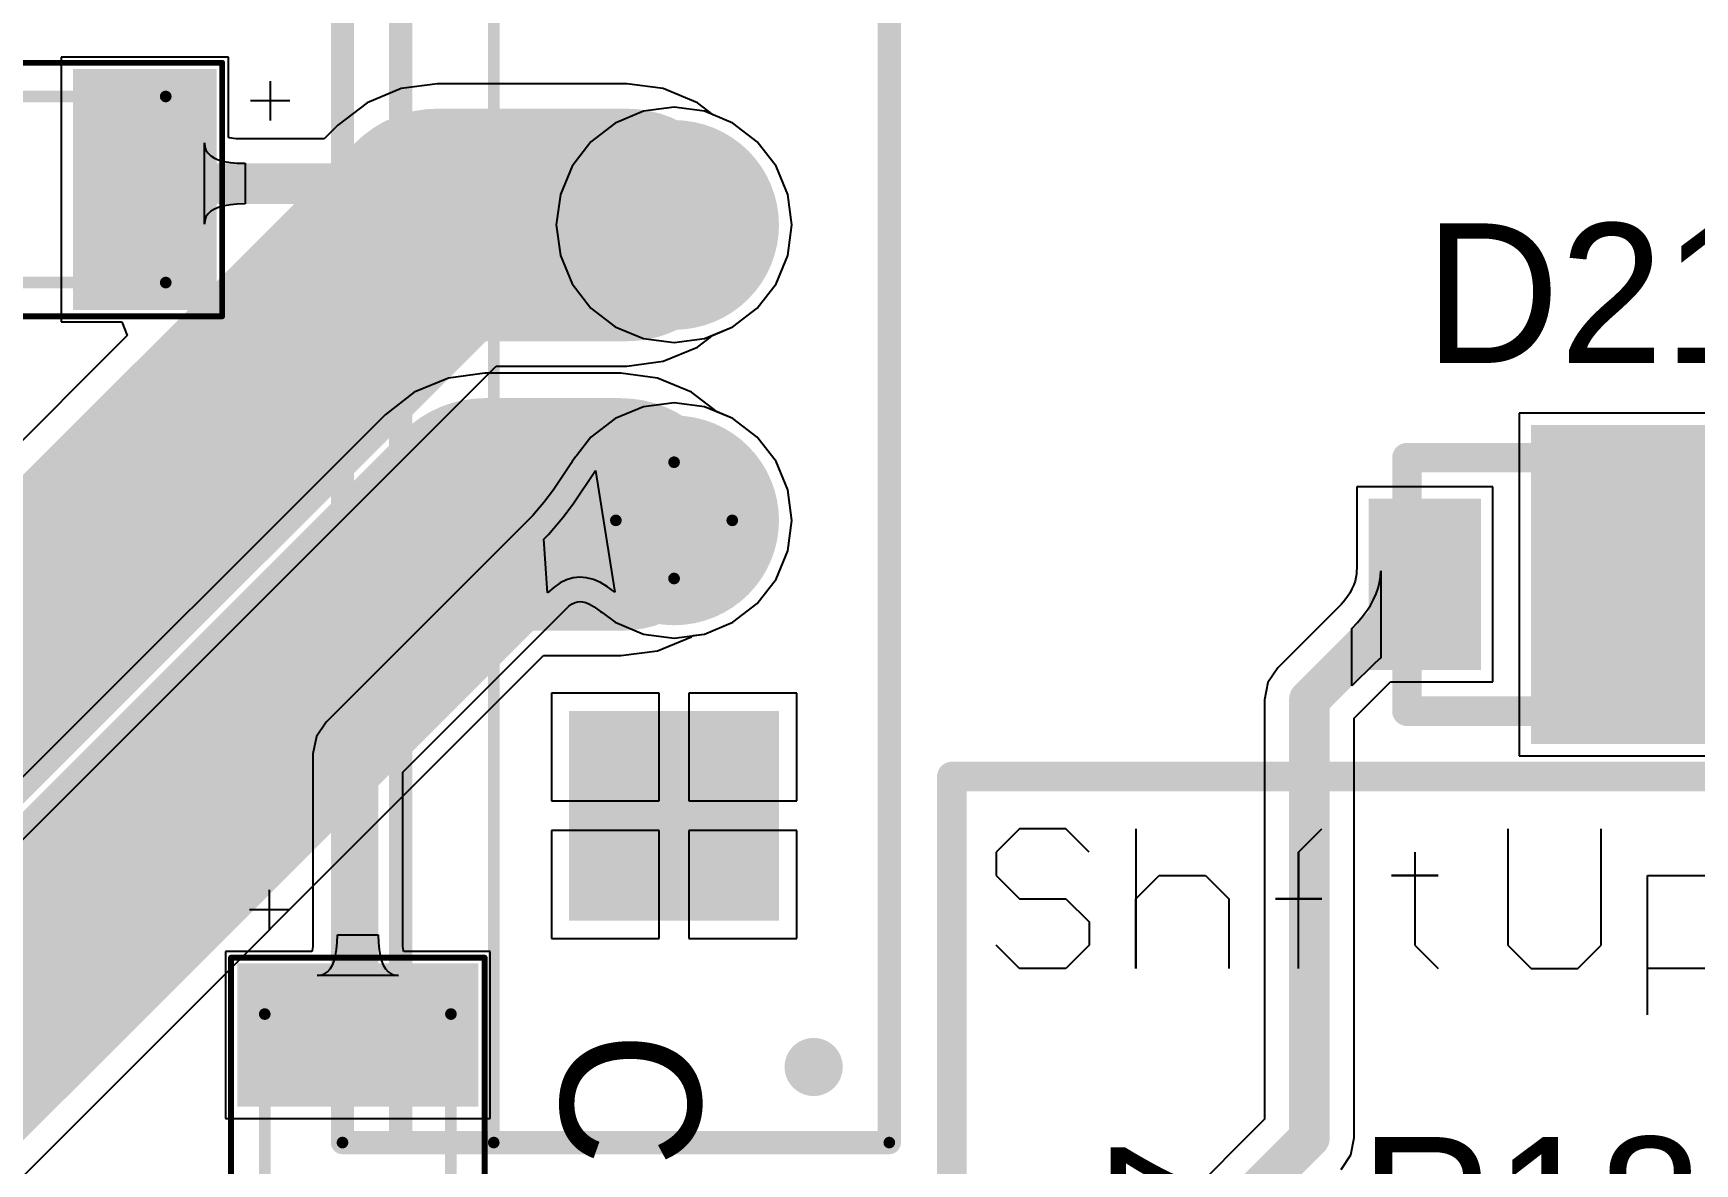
# Model space of a CAD drawing. Header units: millimetres. Extents: x 0.26 to 7.33, y 1.06 to 4.59.
# Drawn here: x 1.513 to 2.075, y 3.855 to 4.238 of the extents above; entities that cross this region are included whole.
import ezdxf

# ---------------------------------------------------------------- set-up
doc = ezdxf.new("R2010")
doc.units = ezdxf.units.MM
doc.header["$MEASUREMENT"] = 0
for name, color, linetype in [('BottomLayer', 5, 'Continuous'), ('BottomOverlay', 54, 'Continuous'), ('BottomPaste', 16, 'Continuous'), ('BottomSolder', 6, 'Continuous'), ('Mechanical13', 56, 'Continuous'), ('Mechanical15', 56, 'Continuous'), ('Mechanical16', 56, 'Continuous'), ('MultiLayer', 9, 'Continuous'), ('PadHoleLayer', 156, 'Continuous'), ('TopLayer', 1, 'Continuous'), ('TopOverlay', 2, 'Continuous'), ('TopPaste', 8, 'Continuous'), ('TopSolder', 216, 'Continuous')]:
    doc.layers.add(name, color=color, linetype=linetype)

# ---------------------------------------------------------------- blocks, each defined once
blk = doc.blocks.new('P__C__1206_B_52')
at = {"layer": 'BottomLayer'}
for points in [[(-0.07618, 0.03681), (-0.07618, -0.03681), (-0.03563, 0.03681), (-0.03563, -0.03681)], [(0.03563, 0.03681), (0.03563, -0.03681), (0.07618, 0.03681), (0.07618, -0.03681)]]:
    blk.add_solid(points, dxfattribs=at)
at = {"layer": 'BottomOverlay'}
for p, q in [((-0.09834, -0.03666), (-0.09834, -0.02333)), ((-0.105, -0.03), (-0.09167, -0.03))]:
    blk.add_line(p, q, dxfattribs=at)
at = {"layer": 'BottomOverlay', "const_width": 0.00787}
blk.add_lwpolyline([(0, 0.02756), (0, -0.02756)], dxfattribs=at)
at = {"layer": 'BottomOverlay', "const_width": 0.00394}
for points in [[(-0.00197, 0.02756, 1), (0.00197, 0.02756, 1)], [(-0.00197, -0.02756, 1), (0.00197, -0.02756, 1)]]:
    blk.add_lwpolyline(points, format="xyb", close=True, dxfattribs=at)
at = {"layer": 'BottomPaste'}
for points in [[(-0.07618, 0.03681), (-0.07618, -0.03681), (-0.03563, 0.03681), (-0.03563, -0.03681)], [(0.03563, 0.03681), (0.03563, -0.03681), (0.07618, 0.03681), (0.07618, -0.03681)]]:
    blk.add_solid(points, dxfattribs=at)
at = {"layer": 'BottomSolder'}
for points in [[(-0.08018, 0.04081), (-0.08018, -0.04081), (-0.03163, 0.04081), (-0.03163, -0.04081)], [(0.03163, 0.04081), (0.03163, -0.04081), (0.08018, 0.04081), (0.08018, -0.04081)]]:
    blk.add_solid(points, dxfattribs=at)
at = {"layer": 'Mechanical15', "const_width": 0.00394}
for points in [[(0.06299, 0.0315), (-0.06299, 0.0315)], [(-0.06299, 0.0315), (-0.06299, -0.0315)], [(0.06299, 0.0315), (0.06299, -0.0315)], [(0.06299, -0.0315), (-0.06299, -0.0315)]]:
    blk.add_lwpolyline(points, dxfattribs=at)
at = {"layer": 'Mechanical15', "const_width": 0.00197}
for points in [[(-0.06398, 0.0315, 1), (-0.06201, 0.0315, 1)], [(-0.06398, 0.0315, 1), (-0.06201, 0.0315, 1)], [(0.06201, 0.0315, 1), (0.06398, 0.0315, 1)], [(0.06201, 0.0315, 1), (0.06398, 0.0315, 1)], [(-0.06398, -0.0315, 1), (-0.06201, -0.0315, 1)], [(-0.06398, -0.0315, 1), (-0.06201, -0.0315, 1)], [(0.06201, -0.0315, 1), (0.06398, -0.0315, 1)], [(0.06201, -0.0315, 1), (0.06398, -0.0315, 1)]]:
    blk.add_lwpolyline(points, format="xyb", close=True, dxfattribs=at)
at = {"layer": 'Mechanical16', "const_width": 0.00197}
for points in [[(0.08209, 0.04291), (-0.08209, 0.04291)], [(-0.08209, 0.04291), (-0.08209, -0.04291)], [(0.08209, 0.04291), (0.08209, -0.04291)], [(0.08209, -0.04291), (-0.08209, -0.04291)]]:
    blk.add_lwpolyline(points, dxfattribs=at)
at = {"layer": 'Mechanical16', "const_width": 0.000984}
for points in [[(-0.08258, 0.04291, 1), (-0.08159, 0.04291, 1)], [(-0.08258, 0.04291, 1), (-0.08159, 0.04291, 1)], [(0.08159, 0.04291, 1), (0.08258, 0.04291, 1)], [(0.08159, 0.04291, 1), (0.08258, 0.04291, 1)], [(-0.08258, -0.04291, 1), (-0.08159, -0.04291, 1)], [(-0.08258, -0.04291, 1), (-0.08159, -0.04291, 1)], [(0.08159, -0.04291, 1), (0.08258, -0.04291, 1)], [(0.08159, -0.04291, 1), (0.08258, -0.04291, 1)]]:
    blk.add_lwpolyline(points, format="xyb", close=True, dxfattribs=at)
blk = doc.blocks.new('P__C__1206_B_55')
at = {"layer": 'BottomLayer'}
for points in [[(-0.07618, 0.03681), (-0.07618, -0.03681), (-0.03563, 0.03681), (-0.03563, -0.03681)], [(0.03563, 0.03681), (0.03563, -0.03681), (0.07618, 0.03681), (0.07618, -0.03681)]]:
    blk.add_solid(points, dxfattribs=at)
at = {"layer": 'BottomOverlay'}
for p, q in [((-0.09834, -0.03666), (-0.09834, -0.02333)), ((-0.105, -0.03), (-0.09167, -0.03))]:
    blk.add_line(p, q, dxfattribs=at)
at = {"layer": 'BottomOverlay', "const_width": 0.00787}
blk.add_lwpolyline([(0, -0.02756), (0, 0.02756)], dxfattribs=at)
at = {"layer": 'BottomOverlay', "const_width": 0.00394}
for points in [[(-0.00197, 0.02756, 1), (0.00197, 0.02756, 1)], [(-0.00197, -0.02756, 1), (0.00197, -0.02756, 1)]]:
    blk.add_lwpolyline(points, format="xyb", close=True, dxfattribs=at)
at = {"layer": 'BottomPaste'}
for points in [[(-0.07618, 0.03681), (-0.07618, -0.03681), (-0.03563, 0.03681), (-0.03563, -0.03681)], [(0.03563, 0.03681), (0.03563, -0.03681), (0.07618, 0.03681), (0.07618, -0.03681)]]:
    blk.add_solid(points, dxfattribs=at)
at = {"layer": 'BottomSolder'}
for points in [[(-0.08018, 0.04081), (-0.08018, -0.04081), (-0.03163, 0.04081), (-0.03163, -0.04081)], [(0.03163, 0.04081), (0.03163, -0.04081), (0.08018, 0.04081), (0.08018, -0.04081)]]:
    blk.add_solid(points, dxfattribs=at)
at = {"layer": 'Mechanical15', "const_width": 0.00394}
for points in [[(0.06299, 0.0315), (-0.06299, 0.0315)], [(-0.06299, -0.0315), (-0.06299, 0.0315)], [(0.06299, -0.0315), (0.06299, 0.0315)], [(0.06299, -0.0315), (-0.06299, -0.0315)]]:
    blk.add_lwpolyline(points, dxfattribs=at)
at = {"layer": 'Mechanical15', "const_width": 0.00197}
for points in [[(-0.06398, 0.0315, 1), (-0.06201, 0.0315, 1)], [(-0.06398, 0.0315, 1), (-0.06201, 0.0315, 1)], [(0.06201, 0.0315, 1), (0.06398, 0.0315, 1)], [(0.06201, 0.0315, 1), (0.06398, 0.0315, 1)], [(-0.06398, -0.0315, 1), (-0.06201, -0.0315, 1)], [(-0.06398, -0.0315, 1), (-0.06201, -0.0315, 1)], [(0.06201, -0.0315, 1), (0.06398, -0.0315, 1)], [(0.06201, -0.0315, 1), (0.06398, -0.0315, 1)]]:
    blk.add_lwpolyline(points, format="xyb", close=True, dxfattribs=at)
at = {"layer": 'Mechanical16', "const_width": 0.00197}
for points in [[(0.08209, 0.04291), (-0.08209, 0.04291)], [(-0.08209, -0.04291), (-0.08209, 0.04291)], [(0.08209, -0.04291), (0.08209, 0.04291)], [(0.08209, -0.04291), (-0.08209, -0.04291)]]:
    blk.add_lwpolyline(points, dxfattribs=at)
at = {"layer": 'Mechanical16', "const_width": 0.000984}
for points in [[(-0.08258, 0.04291, 1), (-0.08159, 0.04291, 1)], [(-0.08258, 0.04291, 1), (-0.08159, 0.04291, 1)], [(0.08159, 0.04291, 1), (0.08258, 0.04291, 1)], [(0.08159, 0.04291, 1), (0.08258, 0.04291, 1)], [(-0.08258, -0.04291, 1), (-0.08159, -0.04291, 1)], [(-0.08258, -0.04291, 1), (-0.08159, -0.04291, 1)], [(0.08159, -0.04291, 1), (0.08258, -0.04291, 1)], [(0.08159, -0.04291, 1), (0.08258, -0.04291, 1)]]:
    blk.add_lwpolyline(points, format="xyb", close=True, dxfattribs=at)
blk = doc.blocks.new('DO_220AA_76')
at = {"layer": 'Mechanical15', "const_width": 0.01}
for points in [[(-0.07106, 0.04291), (-0.07106, -0.04291)], [(0.07106, 0.04291), (-0.07106, 0.04291)], [(0.07106, 0.04291), (0.07106, -0.04291)], [(0.07106, -0.04291), (-0.07106, -0.04291)]]:
    blk.add_lwpolyline(points, dxfattribs=at)
at = {"layer": 'Mechanical15', "const_width": 0.005}
for points in [[(-0.07356, 0.04291, 1), (-0.06856, 0.04291, 1)], [(-0.07356, 0.04291, 1), (-0.06856, 0.04291, 1)], [(0.06856, 0.04291, 1), (0.07356, 0.04291, 1)], [(0.06856, 0.04291, 1), (0.07356, 0.04291, 1)], [(-0.07356, -0.04291, 1), (-0.06856, -0.04291, 1)], [(-0.07356, -0.04291, 1), (-0.06856, -0.04291, 1)], [(0.06856, -0.04291, 1), (0.07356, -0.04291, 1)], [(0.06856, -0.04291, 1), (0.07356, -0.04291, 1)]]:
    blk.add_lwpolyline(points, format="xyb", close=True, dxfattribs=at)
at = {"layer": 'TopLayer'}
for points in [[(-0.08006, -0.05), (0.02506, -0.05), (-0.08006, 0.05), (0.02506, 0.05)], [(0.08006, -0.025), (0.08006, 0.025), (0.05006, -0.025), (0.05006, 0.025)]]:
    blk.add_solid(points, dxfattribs=at)
at = {"layer": 'TopOverlay'}
for points, const_width in [([(-0.1015, 0.00075, 1), (-0.10661, 0.00075, 1)], 0.01), ([(-0.10911, 0.00075, 1), (-0.10411, 0.00075, 1)], 0.005), ([(-0.104, 0.00075, 1), (-0.099, 0.00075, 1)], 0.005)]:
    blk.add_lwpolyline(points, format="xyb", close=True, dxfattribs=dict(at, const_width=const_width))
at = {"layer": 'TopPaste'}
for points in [[(-0.08006, -0.05), (0.02506, -0.05), (-0.08006, 0.05), (0.02506, 0.05)], [(0.08006, -0.025), (0.08006, 0.025), (0.05006, -0.025), (0.05006, 0.025)]]:
    blk.add_solid(points, dxfattribs=at)
at = {"layer": 'TopSolder'}
for points in [[(-0.08406, -0.054), (0.02906, -0.054), (-0.08406, 0.054), (0.02906, 0.054)], [(0.08406, -0.029), (0.08406, 0.029), (0.04606, -0.029), (0.04606, 0.029)]]:
    blk.add_solid(points, dxfattribs=at)
blk = doc.blocks.new('T03B_130')
at = {"layer": 'BottomLayer', "const_width": 0.0315}
for points in [[(-0.01575, 0, 1), (0.01575, 0, 1)], [(0.08425, 0, 1), (0.11575, 0, 1)]]:
    blk.add_lwpolyline(points, format="xyb", close=True, dxfattribs=at)
at = {"layer": 'BottomLayer'}
blk.add_solid([(-0.1315, -0.0315), (-0.0685, -0.0315), (-0.1315, 0.0315), (-0.0685, 0.0315)], dxfattribs=at)
at = {"layer": 'BottomSolder', "const_width": 0.0355}
for points in [[(-0.01775, 0, 1), (0.01775, 0, 1)], [(0.08225, 0, 1), (0.11775, 0, 1)]]:
    blk.add_lwpolyline(points, format="xyb", close=True, dxfattribs=at)
at = {"layer": 'BottomSolder'}
blk.add_solid([(-0.1355, -0.0355), (-0.0645, -0.0355), (-0.1355, 0.0355), (-0.0645, 0.0355)], dxfattribs=at)
at = {"layer": 'Mechanical13', "const_width": 0.00394}
for points in [[(-0.21063, 0.1122), (0.21063, 0.1122)], [(-0.21063, 0.1122), (-0.21063, -0.07283)], [(0.21063, 0.1122), (0.21063, -0.07283)], [(-0.21063, 0.06102), (0.21063, 0.06102)], [(-0.21063, -0.07283), (0.21063, -0.07283)]]:
    blk.add_lwpolyline(points, dxfattribs=at)
at = {"layer": 'Mechanical13', "const_width": 0.00197}
for points in [[(-0.21161, 0.1122, 1), (-0.20965, 0.1122, 1)], [(-0.21161, 0.1122, 1), (-0.20965, 0.1122, 1)], [(0.20965, 0.1122, 1), (0.21161, 0.1122, 1)], [(0.20965, 0.1122, 1), (0.21161, 0.1122, 1)], [(-0.21161, 0.06102, 1), (-0.20965, 0.06102, 1)], [(0.20965, 0.06102, 1), (0.21161, 0.06102, 1)], [(-0.21161, -0.07283, 1), (-0.20965, -0.07283, 1)], [(-0.21161, -0.07283, 1), (-0.20965, -0.07283, 1)], [(0.20965, -0.07283, 1), (0.21161, -0.07283, 1)], [(0.20965, -0.07283, 1), (0.21161, -0.07283, 1)]]:
    blk.add_lwpolyline(points, format="xyb", close=True, dxfattribs=at)
at = {"layer": 'Mechanical15', "const_width": 0.00394}
for points in [[(0, 0.01969), (0, -0.01969)], [(-0.01969, 0), (0.01969, 0)]]:
    blk.add_lwpolyline(points, dxfattribs=at)
at = {"layer": 'Mechanical15', "const_width": 0.00197}
for points in [[(-0.00098, 0.01969, 1), (0.00098, 0.01969, 1)], [(-0.02067, 0, 1), (-0.0187, 0, 1)], [(0.0187, 0, 1), (0.02067, 0, 1)], [(-0.00098, -0.01969, 1), (0.00098, -0.01969, 1)]]:
    blk.add_lwpolyline(points, format="xyb", close=True, dxfattribs=at)
at = {"layer": 'MultiLayer', "const_width": 0.0315}
for points in [[(-0.01575, 0, 1), (0.01575, 0, 1)], [(0.08425, 0, 1), (0.11575, 0, 1)]]:
    blk.add_lwpolyline(points, format="xyb", close=True, dxfattribs=at)
at = {"layer": 'MultiLayer'}
blk.add_solid([(-0.1315, -0.0315), (-0.0685, -0.0315), (-0.1315, 0.0315), (-0.0685, 0.0315)], dxfattribs=at)
at = {"layer": 'PadHoleLayer', "const_width": 0.01969}
for points in [[(-0.10984, 0, 1), (-0.09016, 0, 1)], [(-0.00984, 0, 1), (0.00984, 0, 1)], [(0.09016, 0, 1), (0.10984, 0, 1)]]:
    blk.add_lwpolyline(points, format="xyb", close=True, dxfattribs=at)
at = {"layer": 'TopLayer', "const_width": 0.0315}
for points in [[(-0.01575, 0, 1), (0.01575, 0, 1)], [(0.08425, 0, 1), (0.11575, 0, 1)]]:
    blk.add_lwpolyline(points, format="xyb", close=True, dxfattribs=at)
at = {"layer": 'TopLayer'}
blk.add_solid([(-0.1315, -0.0315), (-0.0685, -0.0315), (-0.1315, 0.0315), (-0.0685, 0.0315)], dxfattribs=at)
at = {"layer": 'TopOverlay', "const_width": 0.00787}
for points in [[(-0.21063, 0.1122), (-0.21063, -0.07283)], [(-0.21063, 0.1122), (0.21063, 0.1122)], [(0.21063, 0.1122), (0.21063, -0.07283)], [(-0.21063, 0.09252), (0.21063, 0.09252)], [(-0.21063, -0.07283), (0.21063, -0.07283)]]:
    blk.add_lwpolyline(points, dxfattribs=at)
at = {"layer": 'TopOverlay'}
for points, const_width in [([(-0.2126, 0.1122, 1), (-0.20866, 0.1122, 1)], 0.00394), ([(-0.2126, 0.1122, 1), (-0.20866, 0.1122, 1)], 0.00394), ([(0.20866, 0.1122, 1), (0.2126, 0.1122, 1)], 0.00394), ([(0.20866, 0.1122, 1), (0.2126, 0.1122, 1)], 0.00394), ([(-0.2126, 0.09252, 1), (-0.20866, 0.09252, 1)], 0.00394), ([(0.20866, 0.09252, 1), (0.2126, 0.09252, 1)], 0.00394), ([(-0.18012, -0.04724, 1), (-0.18996, -0.04724, 1)], 0.00984), ([(-0.19242, -0.04724, 1), (-0.1875, -0.04724, 1)], 0.00492), ([(-0.18258, -0.04724, 1), (-0.17766, -0.04724, 1)], 0.00492), ([(-0.2126, -0.07283, 1), (-0.20866, -0.07283, 1)], 0.00394), ([(-0.2126, -0.07283, 1), (-0.20866, -0.07283, 1)], 0.00394), ([(0.20866, -0.07283, 1), (0.2126, -0.07283, 1)], 0.00394), ([(0.20866, -0.07283, 1), (0.2126, -0.07283, 1)], 0.00394)]:
    blk.add_lwpolyline(points, format="xyb", close=True, dxfattribs=dict(at, const_width=const_width))
at = {"layer": 'TopSolder', "const_width": 0.0355}
for points in [[(-0.01775, 0, 1), (0.01775, 0, 1)], [(0.08225, 0, 1), (0.11775, 0, 1)]]:
    blk.add_lwpolyline(points, format="xyb", close=True, dxfattribs=at)
at = {"layer": 'TopSolder'}
blk.add_solid([(-0.1355, -0.0355), (-0.0645, -0.0355), (-0.1355, 0.0355), (-0.0645, 0.0355)], dxfattribs=at)

msp = doc.modelspace()

# ---------------------------------------------------------------- linework, layer by layer
at = {"layer": 'BottomLayer'}
for p, q in [((1.57918, 4.22981), (1.52263, 4.22981)), ((1.52263, 4.22981), (1.52263, 4.14019)), ((1.57918, 4.20259), (1.57918, 4.22981)), ((1.63763, 4.21915), (1.62611, 4.21438)), ((1.65, 4.22078), (1.63763, 4.21915)), ((1.714, 4.22078), (1.65, 4.22078)), ((1.72637, 4.21915), (1.714, 4.22078)), ((1.73789, 4.21438), (1.72637, 4.21915)), ((1.62611, 4.21438), (1.61622, 4.20678)), ((1.74326, 4.21026), (1.73789, 4.21438)), ((1.61622, 4.20678), (1.61161, 4.20218)), ((1.74992, 4.2075), (1.74326, 4.21026)), ((1.75817, 4.20117), (1.74992, 4.2075)), ((1.57106, 4.17322), (1.57106, 4.20078)), ((1.57106, 4.20078), (1.5712, 4.19947)), ((1.57955, 4.20249), (1.57918, 4.20259)), ((1.58091, 4.20226), (1.57955, 4.20249)), ((1.58183, 4.20218), (1.58091, 4.20226)), ((1.61161, 4.20218), (1.58183, 4.20218)), ((1.7645, 4.19292), (1.75817, 4.20117)), ((1.5712, 4.19947), (1.57161, 4.1983)), ((1.57161, 4.1983), (1.5723, 4.19727)), ((1.5723, 4.19727), (1.57327, 4.19637)), ((1.57327, 4.19637), (1.57451, 4.19561)), ((1.57451, 4.19561), (1.57602, 4.19499)), ((1.57602, 4.19499), (1.57781, 4.19451)), ((1.57781, 4.19451), (1.57988, 4.19417)), ((1.57988, 4.19417), (1.58222, 4.19396)), ((1.58222, 4.19396), (1.58484, 4.19389)), ((1.58484, 4.19389), (1.58484, 4.18011)), ((1.76848, 4.18331), (1.7645, 4.19292)), ((1.76984, 4.173), (1.76848, 4.18331)), ((1.57327, 4.17763), (1.5723, 4.17673)), ((1.57451, 4.17839), (1.57327, 4.17763)), ((1.57602, 4.17901), (1.57451, 4.17839)), ((1.57781, 4.17949), (1.57602, 4.17901)), ((1.57988, 4.17983), (1.57781, 4.17949)), ((1.58222, 4.18004), (1.57988, 4.17983)), ((1.58484, 4.18011), (1.58222, 4.18004)), ((1.5712, 4.17453), (1.57106, 4.17322)), ((1.57161, 4.1757), (1.5712, 4.17453)), ((1.5723, 4.17673), (1.57161, 4.1757)), ((1.76848, 4.16269), (1.76984, 4.173)), ((1.7645, 4.15308), (1.76848, 4.16269)), ((1.75817, 4.14483), (1.7645, 4.15308)), ((1.74992, 4.1385), (1.75817, 4.14483)), ((1.52263, 4.14019), (1.54309, 4.14019)), ((1.54309, 4.14019), (1.545, 4.13557)), ((1.74326, 4.13574), (1.74992, 4.1385)), ((1.545, 4.13557), (1.16041, 3.75098)), ((1.73789, 4.13162), (1.74326, 4.13574)), ((1.714, 4.12522), (1.72637, 4.12685)), ((1.72637, 4.12685), (1.73789, 4.13162)), ((1.24198, 3.69741), (1.66979, 4.12522)), ((1.66979, 4.12522), (1.714, 4.12522)), ((1.71969, 4.11148), (1.71008, 4.1075)), ((1.73, 4.11284), (1.71969, 4.11148)), ((1.74031, 4.11148), (1.73, 4.11284)), ((1.74992, 4.1075), (1.74031, 4.11148)), ((1.71008, 4.1075), (1.70183, 4.10117)), ((1.75817, 4.10117), (1.74992, 4.1075)), ((1.70183, 4.10117), (1.69696, 4.09483)), ((1.7645, 4.09292), (1.75817, 4.10117)), ((1.69648, 4.0942), (1.6955, 4.09292)), ((1.69666, 4.09447), (1.69648, 4.0942)), ((1.69676, 4.09457), (1.69666, 4.09447)), ((1.69682, 4.0947), (1.69676, 4.09457)), ((1.69696, 4.09483), (1.69682, 4.0947)), ((1.69531, 4.09246), (1.68917, 4.08336)), ((1.6955, 4.09292), (1.69531, 4.09246)), ((1.69582, 4.07862), (1.70342, 4.0899)), ((1.70342, 4.0899), (1.70996, 4.0487)), ((1.76848, 4.08331), (1.7645, 4.09292)), ((1.68917, 4.08336), (1.68595, 4.07908)), ((1.76984, 4.073), (1.76848, 4.08331)), ((1.68595, 4.07908), (1.68221, 4.07468)), ((1.69232, 4.07398), (1.69582, 4.07862)), ((1.68221, 4.07468), (1.61227, 4.00473)), ((1.68746, 4.06826), (1.69232, 4.07398)), ((1.76848, 4.06269), (1.76984, 4.073)), ((1.68594, 4.06668), (1.68746, 4.06826)), ((1.68719, 4.04845), (1.68594, 4.06668)), ((1.7645, 4.05308), (1.76848, 4.06269)), ((1.6981, 4.05373), (1.69584, 4.0535)), ((1.70039, 4.05355), (1.6981, 4.05373)), ((1.6893, 4.05033), (1.68719, 4.04845)), ((1.69144, 4.0518), (1.6893, 4.05033)), ((1.69362, 4.05285), (1.69144, 4.0518)), ((1.69584, 4.0535), (1.69362, 4.05285)), ((1.70273, 4.05296), (1.70039, 4.05355)), ((1.7051, 4.05195), (1.70273, 4.05296)), ((1.70751, 4.05053), (1.7051, 4.05195)), ((1.70996, 4.0487), (1.70751, 4.05053)), ((1.75817, 4.04483), (1.7645, 4.05308)), ((1.63818, 3.98771), (1.69442, 4.04395)), ((1.69442, 4.04395), (1.69555, 4.04472)), ((1.69555, 4.04472), (1.69656, 4.04521)), ((1.69656, 4.04521), (1.69741, 4.04546)), ((1.69741, 4.04546), (1.6982, 4.04554)), ((1.6982, 4.04554), (1.69906, 4.04547)), ((1.69906, 4.04547), (1.70012, 4.0452)), ((1.70012, 4.0452), (1.70143, 4.04465)), ((1.70143, 4.04465), (1.70299, 4.04373)), ((1.70299, 4.04373), (1.70507, 4.04217)), ((1.74992, 4.0385), (1.75817, 4.04483)), ((1.70507, 4.04217), (1.70513, 4.04215)), ((1.70513, 4.04215), (1.70516, 4.0421)), ((1.70516, 4.0421), (1.70572, 4.04185)), ((1.70572, 4.04185), (1.71008, 4.0385)), ((1.71008, 4.0385), (1.71969, 4.03452)), ((1.74031, 4.03452), (1.74992, 4.0385)), ((1.71969, 4.03452), (1.73, 4.03316)), ((1.73, 4.03316), (1.74031, 4.03452)), ((1.725, 4.0145), (1.6885, 4.0145)), ((1.6885, 4.0145), (1.6885, 3.978)), ((1.725, 3.978), (1.725, 4.0145)), ((1.7715, 4.0145), (1.735, 4.0145)), ((1.735, 4.0145), (1.735, 3.978)), ((1.7715, 3.978), (1.7715, 4.0145)), ((1.61227, 4.00473), (1.60897, 3.99981)), ((1.60897, 3.99981), (1.60782, 3.994)), ((1.60782, 3.994), (1.60782, 3.92971)), ((1.63818, 3.92971), (1.63818, 3.98771)), ((1.6885, 3.978), (1.725, 3.978)), ((1.735, 3.978), (1.7715, 3.978)), ((1.725, 3.968), (1.6885, 3.968)), ((1.6885, 3.968), (1.6885, 3.9315)), ((1.725, 3.9315), (1.725, 3.968)), ((1.7715, 3.968), (1.735, 3.968)), ((1.735, 3.968), (1.735, 3.9315)), ((1.7715, 3.9315), (1.7715, 3.968)), ((1.61583, 3.92776), (1.61604, 3.9301)), ((1.61604, 3.9301), (1.61611, 3.93272)), ((1.61611, 3.93272), (1.62989, 3.93272)), ((1.62989, 3.93272), (1.62996, 3.9301)), ((1.62996, 3.9301), (1.63017, 3.92776)), ((1.6885, 3.9315), (1.725, 3.9315)), ((1.735, 3.9315), (1.7715, 3.9315)), ((1.60741, 3.92706), (1.57819, 3.92706)), ((1.57819, 3.92706), (1.57819, 3.87051)), ((1.60751, 3.92743), (1.60741, 3.92706)), ((1.60774, 3.92879), (1.60751, 3.92743)), ((1.60782, 3.92971), (1.60774, 3.92879)), ((1.61501, 3.9239), (1.61549, 3.9257)), ((1.61549, 3.9257), (1.61583, 3.92776)), ((1.63017, 3.92776), (1.63051, 3.9257)), ((1.63051, 3.9257), (1.63099, 3.9239)), ((1.63826, 3.92879), (1.63818, 3.92971)), ((1.63849, 3.92743), (1.63826, 3.92879)), ((1.63859, 3.92706), (1.63849, 3.92743)), ((1.66781, 3.92706), (1.63859, 3.92706)), ((1.66781, 3.87051), (1.66781, 3.92706)), ((1.60922, 3.91894), (1.61053, 3.91908)), ((1.63678, 3.91894), (1.60922, 3.91894)), ((1.61053, 3.91908), (1.6117, 3.91949)), ((1.6117, 3.91949), (1.61273, 3.92018)), ((1.61273, 3.92018), (1.61363, 3.92115)), ((1.61363, 3.92115), (1.61439, 3.92239)), ((1.61439, 3.92239), (1.61501, 3.9239)), ((1.63099, 3.9239), (1.63161, 3.92239)), ((1.63161, 3.92239), (1.63237, 3.92115)), ((1.63237, 3.92115), (1.63327, 3.92018)), ((1.63327, 3.92018), (1.6343, 3.91949)), ((1.6343, 3.91949), (1.63547, 3.91908)), ((1.63547, 3.91908), (1.63678, 3.91894)), ((1.57819, 3.87051), (1.66781, 3.87051))]:
    msp.add_line(p, q, dxfattribs=at)
for points, const_width in [([(1.1942, 3.7172), (1.65, 4.173)], 0.07874), ([(1.65, 4.173), (1.714, 4.173)], 0.07874), ([(1.55091, 4.187), (1.7, 4.187)], 0.01378), ([(1.7, 4.187), (1.714, 4.173)], 0.01378), ([(1.623, 3.994), (1.708, 4.079)], 0.01378), ([(1.708, 4.079), (1.735, 4.052)], 0.01378), ([(1.623, 3.89879), (1.623, 3.994)], 0.01378)]:
    msp.add_lwpolyline(points, dxfattribs=dict(at, const_width=const_width))
for points, const_width in [([(1.63031, 4.173, 1), (1.66969, 4.173, 1)], 0.03937), ([(1.63031, 4.173, 1), (1.66969, 4.173, 1)], 0.03937), ([(1.69432, 4.173, 1), (1.73368, 4.173, 1)], 0.03937), ([(1.54746, 4.187, 1), (1.55435, 4.187, 1)], 0.00689), ([(1.69656, 4.187, 1), (1.70344, 4.187, 1)], 0.00689), ([(1.69656, 4.187, 1), (1.70344, 4.187, 1)], 0.00689), ([(1.71056, 4.173, 1), (1.71744, 4.173, 1)], 0.00689), ([(1.70456, 4.079, 1), (1.71144, 4.079, 1)], 0.00689), ([(1.70456, 4.079, 1), (1.71144, 4.079, 1)], 0.00689), ([(1.73156, 4.052, 1), (1.73844, 4.052, 1)], 0.00689), ([(1.61956, 3.994, 1), (1.62644, 3.994, 1)], 0.00689), ([(1.61956, 3.994, 1), (1.62644, 3.994, 1)], 0.00689), ([(1.61956, 3.89879, 1), (1.62644, 3.89879, 1)], 0.00689)]:
    msp.add_lwpolyline(points, format="xyb", close=True, dxfattribs=dict(at, const_width=const_width))
at = {"layer": 'TopLayer'}
for p, q in [((1.71969, 4.21148), (1.71008, 4.2075)), ((1.73, 4.21284), (1.71969, 4.21148)), ((1.74031, 4.21148), (1.73, 4.21284)), ((1.74992, 4.2075), (1.74031, 4.21148)), ((1.71008, 4.2075), (1.70183, 4.20117)), ((1.75817, 4.20117), (1.74992, 4.2075)), ((1.70183, 4.20117), (1.6955, 4.19292)), ((1.7645, 4.19292), (1.75817, 4.20117)), ((1.6955, 4.19292), (1.69152, 4.18331)), ((1.76848, 4.18331), (1.7645, 4.19292)), ((1.69152, 4.18331), (1.69016, 4.173)), ((1.76984, 4.173), (1.76848, 4.18331)), ((1.69016, 4.173), (1.69152, 4.16269)), ((1.76848, 4.16269), (1.76984, 4.173)), ((1.69152, 4.16269), (1.6955, 4.15308)), ((1.7645, 4.15308), (1.76848, 4.16269)), ((1.6955, 4.15308), (1.70183, 4.14483)), ((1.75817, 4.14483), (1.7645, 4.15308)), ((1.70183, 4.14483), (1.71008, 4.1385)), ((1.74992, 4.1385), (1.75817, 4.14483)), ((1.71008, 4.1385), (1.71969, 4.13452)), ((1.74031, 4.13452), (1.74992, 4.1385)), ((1.71969, 4.13452), (1.73, 4.13316)), ((1.73, 4.13316), (1.74031, 4.13452)), ((1.65363, 4.12115), (1.64211, 4.11638)), ((1.666, 4.12278), (1.65363, 4.12115)), ((1.712, 4.12278), (1.666, 4.12278)), ((1.72437, 4.12115), (1.712, 4.12278)), ((1.73589, 4.11638), (1.72437, 4.12115)), ((1.64211, 4.11638), (1.63222, 4.10878)), ((1.74458, 4.10971), (1.73589, 4.11638)), ((1.63222, 4.10878), (0.71522, 3.19178)), ((1.74992, 4.1075), (1.74458, 4.10971)), ((1.75817, 4.10117), (1.74992, 4.1075)), ((2.13712, 4.1093), (2.016, 4.1093)), ((2.016, 4.1093), (2.016, 3.9933)), ((1.7645, 4.09292), (1.75817, 4.10117)), ((1.76848, 4.08331), (1.7645, 4.09292)), ((1.76984, 4.073), (1.76848, 4.08331)), ((2.007, 4.0843), (1.961, 4.0843)), ((1.961, 4.0843), (1.961, 4.05642)), ((2.007, 4.0183), (2.007, 4.0843)), ((1.76848, 4.06269), (1.76984, 4.073)), ((1.7645, 4.05308), (1.76848, 4.06269)), ((1.9609, 4.05477), (1.96072, 4.05361)), ((1.96097, 4.05631), (1.9609, 4.05477)), ((1.961, 4.05642), (1.96097, 4.05631)), ((1.96873, 4.05201), (1.96902, 4.05396)), ((1.96902, 4.05396), (1.96912, 4.05591)), ((1.96912, 4.05591), (1.96912, 4.02642)), ((1.75817, 4.04483), (1.7645, 4.05308)), ((1.95861, 4.04841), (1.95766, 4.04694)), ((1.95938, 4.04981), (1.95861, 4.04841)), ((1.95998, 4.05114), (1.95938, 4.04981)), ((1.96042, 4.0524), (1.95998, 4.05114)), ((1.96072, 4.05361), (1.96042, 4.0524)), ((1.96668, 4.04616), (1.96756, 4.04811)), ((1.96756, 4.04811), (1.96824, 4.05006)), ((1.96824, 4.05006), (1.96873, 4.05201)), ((1.74992, 4.0385), (1.75817, 4.04483)), ((1.95576, 4.04453), (1.93427, 4.02303)), ((1.95651, 4.04541), (1.95576, 4.04453)), ((1.95766, 4.04694), (1.95651, 4.04541)), ((1.96435, 4.04227), (1.96561, 4.04421)), ((1.96561, 4.04421), (1.96668, 4.04616)), ((1.74031, 4.03452), (1.74992, 4.0385)), ((1.95938, 4.03642), (1.96123, 4.03837)), ((1.96123, 4.03837), (1.96288, 4.04032)), ((1.96288, 4.04032), (1.96435, 4.04227)), ((1.72437, 4.02885), (1.73589, 4.03362)), ((1.73589, 4.03362), (1.73639, 4.034)), ((1.73639, 4.034), (1.74031, 4.03452)), ((1.95938, 4.01693), (1.95938, 4.03642)), ((0.79678, 3.13821), (1.68579, 4.02722)), ((1.68579, 4.02722), (1.712, 4.02722)), ((1.712, 4.02722), (1.72437, 4.02885)), ((1.96873, 4.02612), (1.96668, 4.02418)), ((1.96902, 4.02637), (1.96873, 4.02612)), ((1.96912, 4.02642), (1.96902, 4.02637)), ((1.93427, 4.02303), (1.93097, 4.01811)), ((1.96668, 4.02418), (1.95938, 4.01693)), ((1.725, 4.0145), (1.6885, 4.0145)), ((1.6885, 4.0145), (1.6885, 3.978)), ((1.725, 3.978), (1.725, 4.0145)), ((1.7715, 4.0145), (1.735, 4.0145)), ((1.735, 4.0145), (1.735, 3.978)), ((1.7715, 3.978), (1.7715, 4.0145)), ((1.93097, 4.01811), (1.92982, 4.0123)), ((1.96018, 4.00601), (1.97247, 4.0183)), ((1.97247, 4.0183), (2.007, 4.0183)), ((1.92982, 4.0123), (1.92982, 3.87029)), ((1.96018, 3.864), (1.96018, 4.00601)), ((2.016, 3.9933), (2.13712, 3.9933)), ((1.6885, 3.978), (1.725, 3.978)), ((1.735, 3.978), (1.7715, 3.978)), ((1.725, 3.968), (1.6885, 3.968)), ((1.6885, 3.968), (1.6885, 3.9315)), ((1.725, 3.9315), (1.725, 3.968)), ((1.7715, 3.968), (1.735, 3.968)), ((1.735, 3.968), (1.735, 3.9315)), ((1.7715, 3.9315), (1.7715, 3.968)), ((1.6885, 3.9315), (1.725, 3.9315)), ((1.735, 3.9315), (1.7715, 3.9315)), ((1.92982, 3.87029), (1.82527, 3.76573)), ((1.95903, 3.85819), (1.96018, 3.864)), ((1.96018, 3.864), (1.96018, 3.864)), ((1.95573, 3.85327), (1.95903, 3.85819))]:
    msp.add_line(p, q, dxfattribs=at)
for points, const_width in [([(0.749, 3.158), (1.666, 4.075)], 0.07874), ([(1.666, 4.075), (1.712, 4.075)], 0.07874), ([(2.07656, 4.0513), (2.0825, 4.05724)], 0.01378), ([(1.945, 4.0123), (1.984, 4.0513)], 0.01378), ([(1.945, 3.864), (1.945, 4.0123)], 0.01378), ([(1.836, 3.755), (1.945, 3.864)], 0.01378)]:
    msp.add_lwpolyline(points, dxfattribs=dict(at, const_width=const_width))
for points, const_width in [([(1.64631, 4.075, 1), (1.68569, 4.075, 1)], 0.03937), ([(1.64631, 4.075, 1), (1.68569, 4.075, 1)], 0.03937), ([(1.69232, 4.075, 1), (1.73168, 4.075, 1)], 0.03937), ([(1.98056, 4.0513, 1), (1.98744, 4.0513, 1)], 0.00689), ([(2.07311, 4.0513, 1), (2.08, 4.0513, 1)], 0.00689), ([(1.94156, 4.0123, 1), (1.94844, 4.0123, 1)], 0.00689), ([(1.94156, 4.0123, 1), (1.94844, 4.0123, 1)], 0.00689), ([(1.94156, 3.864, 1), (1.94844, 3.864, 1)], 0.00689), ([(1.94156, 3.864, 1), (1.94844, 3.864, 1)], 0.00689)]:
    msp.add_lwpolyline(points, format="xyb", close=True, dxfattribs=dict(at, const_width=const_width))
at = {"layer": 'TopOverlay'}
for p, q in [((1.84687, 3.96853), (1.839, 3.96066)), ((1.86261, 3.96853), (1.84687, 3.96853)), ((1.87049, 3.96066), (1.86261, 3.96853)), ((1.88623, 3.96853), (1.88623, 3.9213)), ((1.94133, 3.96066), (1.9492, 3.96853)), ((2.01217, 3.96853), (2.01217, 3.92917)), ((2.04366, 3.92917), (2.04366, 3.96853)), ((1.839, 3.96066), (1.839, 3.95279)), ((1.94133, 3.9213), (1.94133, 3.96066)), ((1.94133, 3.96066), (1.94133, 3.94491)), ((1.94133, 3.94491), (1.94133, 3.96066)), ((1.98069, 3.96066), (1.98069, 3.95279)), ((1.839, 3.95279), (1.84687, 3.94491)), ((1.88623, 3.94491), (1.8941, 3.95279)), ((1.8941, 3.95279), (1.90984, 3.95279)), ((1.90984, 3.95279), (1.91771, 3.94491)), ((1.98069, 3.95279), (1.97281, 3.95279)), ((1.97281, 3.95279), (1.98856, 3.95279)), ((1.98856, 3.95279), (1.98069, 3.95279)), ((1.98069, 3.95279), (1.98069, 3.92917)), ((2.0594, 3.90556), (2.0594, 3.95279)), ((2.0594, 3.95279), (2.08302, 3.95279)), ((1.84687, 3.94491), (1.86261, 3.94491)), ((1.86261, 3.94491), (1.87049, 3.93704)), ((1.88623, 3.9213), (1.88623, 3.94491)), ((1.91771, 3.94491), (1.91771, 3.9213)), ((1.94133, 3.94491), (1.93346, 3.94491)), ((1.93346, 3.94491), (1.9492, 3.94491)), ((1.9492, 3.94491), (1.94133, 3.94491)), ((1.87049, 3.93704), (1.87049, 3.92917)), ((1.84687, 3.9213), (1.839, 3.92917)), ((1.87049, 3.92917), (1.86261, 3.9213)), ((1.98069, 3.92917), (1.98856, 3.9213)), ((2.01217, 3.92917), (2.02004, 3.9213)), ((2.03579, 3.9213), (2.04366, 3.92917)), ((1.86261, 3.9213), (1.84687, 3.9213)), ((2.02004, 3.9213), (2.03579, 3.9213)), ((2.08302, 3.9213), (2.0594, 3.9213))]:
    msp.add_line(p, q, dxfattribs=at)
at = {"layer": 'TopOverlay', "const_width": 0.01}
for points in [[(1.824, 3.9713), (1.824, 3.9863)], [(1.824, 3.9863), (2.315, 3.9863)], [(1.824, 3.4963), (1.824, 3.9863)]]:
    msp.add_lwpolyline(points, dxfattribs=at)
at = {"layer": 'TopOverlay', "const_width": 0.005}
for points in [[(1.8215, 3.9863, 1), (1.8265, 3.9863, 1)], [(1.8215, 3.9863, 1), (1.8265, 3.9863, 1)], [(1.8215, 3.9863, 1), (1.8265, 3.9863, 1)], [(1.8215, 3.9713, 1), (1.8265, 3.9713, 1)]]:
    msp.add_lwpolyline(points, format="xyb", close=True, dxfattribs=at)

# ---------------------------------------------------------------- block references
for name, p, rotation in [('T03B_130', (1.73, 4.073), 90), ('P__C__1206_B_52', (1.495, 4.185), 180), ('DO_220AA_76', (2.04906, 4.0513), 180), ('P__C__1206_B_55', (1.623, 3.84288), 270)]:
    msp.add_blockref(name, p, dxfattribs=dict(rotation=rotation))

# ---------------------------------------------------------------- texts
at = {"layer": 'BottomOverlay', "text_generation_flag": 2}
msp.add_text('C16', height=0.047244, rotation=90, dxfattribs=at).set_placement((1.739, 3.89988))
at = {"layer": 'TopOverlay'}
for s, p in [('D21', (1.984, 4.1263)), ('R18', (1.962, 3.817))]:
    msp.add_text(s, height=0.047244, dxfattribs=at).set_placement(p)
msp.add_text('R17', height=0.047244, rotation=90, dxfattribs=at).set_placement((1.925, 3.748))

doc.saveas('drawing.dxf')
